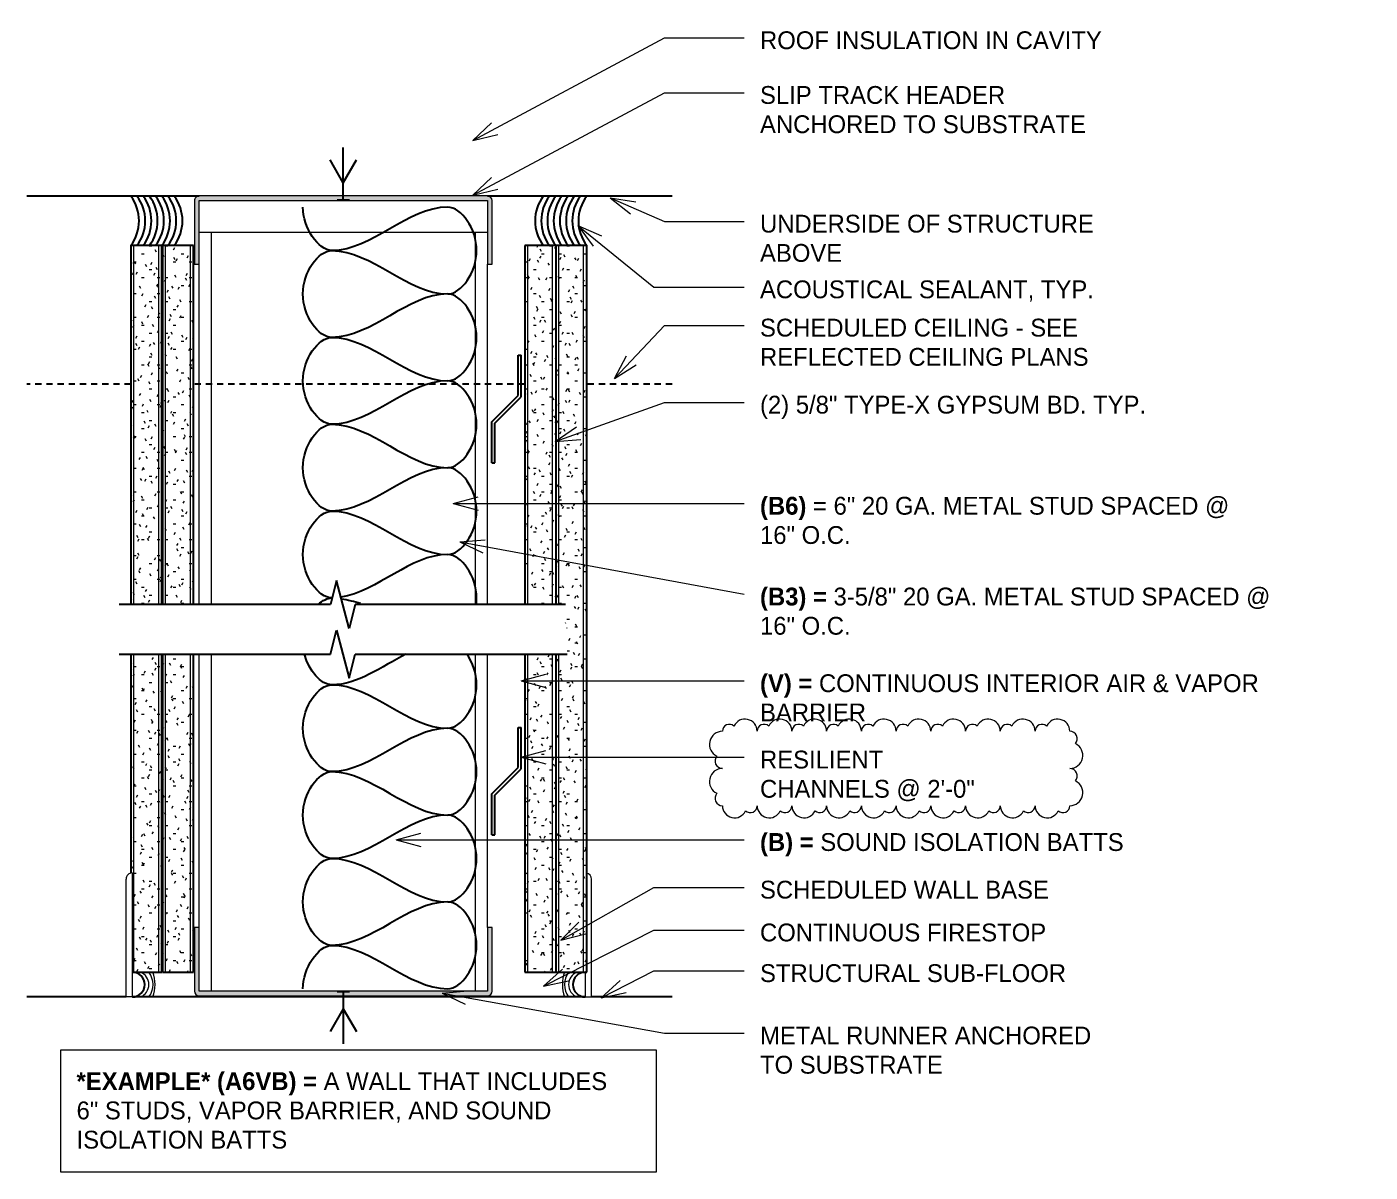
# Model space of a CAD drawing. Header units: inches. Extents: x 116 to 1055, y 81 to 606.
# Drawn here: x 142.67 to 169.73, y 85.44 to 108.52 of the extents above; entities that cross this region are included whole.
import ezdxf

# ---------------------------------------------------------------- set-up
doc = ezdxf.new("R2010")
doc.units = ezdxf.units.IN
doc.header["$MEASUREMENT"] = 0
doc.linetypes.add('Hidden 1_8_', pattern=[0.1875, 0.125, -0.0625])
for name, color, linetype, lineweight in [('A-DETL', 90, 'Continuous', 30), ('A-DETL-GENF', 92, 'Continuous', 30), ('A-DETL-HDLN', 90, 'Hidden 1_8_', 30), ('A-DETL-MEDM', 33, 'Continuous', 30), ('A-DETL-WIDE', 214, 'Continuous', 30), ('G-ANNO-REVC', 71, 'Continuous', 9), ('G-ANNO-TEXT', 231, 'Continuous', 9)]:
    doc.layers.add(name, color=color, linetype=linetype, lineweight=lineweight)
doc.styles.add('Century Gothic', font='GOTHIC.TTF', dxfattribs={"height": 0.359278})

# ---------------------------------------------------------------- blocks, each defined once
blk = doc.blocks.new('LGF - C Studs-Side1 - 6_ 2-1415923-TYPE B3_ B6 - V_B')
at = {"layer": 'A-DETL-GENF', "lineweight": 9}
for p, q in [((6.79, 5.813), (1.281, 5.813)), ((14.647, 5.813), (7.79, 5.813)), ((15.288, 0), (15.288, 5.813)), ((0, 5.563), (6.79, 5.563)), ((7.79, 5.563), (15.288, 5.563)), ((6.79, 0.25), (0, 0.25)), ((1.281, 0), (6.79, 0)), ((15.288, 0.25), (7.79, 0.25)), ((7.79, 0), (14.647, 0))]:
    blk.add_line(p, q, dxfattribs=at)
blk = doc.blocks.new('Caulking-Section - 1_2_-1415913-TYPE B3_ B6 - V_B')
at = {"layer": 'A-DETL-GENF', "lineweight": 9}
for centre, radius, start, end in [((0.125, 0.25), 0.271, 292.6199, 67.3801), ((0.063, 0.25), 0.417, 323.1301, 36.8699), ((-0.25, 0.25), 0.771, 341.0754, 18.9246)]:
    blk.add_arc(centre, radius, start, end, dxfattribs=at)
at = {"layer": 'A-DETL-MEDM'}
blk.add_arc((0.063, 0.25), 0.25, 270, 90, dxfattribs=at)
blk = doc.blocks.new('Caulking-Section - 1_2_-1412869-TYPE B3_ B6 - V_B')
at = {"layer": 'A-DETL-GENF', "lineweight": 9}
for centre, radius, start, end in [((0.125, -0.25), 0.271, 292.6199, 67.3801), ((0.063, -0.25), 0.417, 323.1301, 36.8699), ((-0.25, -0.25), 0.771, 341.0754, 18.9246)]:
    blk.add_arc(centre, radius, start, end, dxfattribs=at)
at = {"layer": 'A-DETL-MEDM'}
blk.add_arc((0.063, -0.25), 0.25, 270, 90, dxfattribs=at)
blk = doc.blocks.new('Gypsum Wallboard-Section2 - 5_8_ 2-1416614-TYPE B3_ B6 - V_B')
at = {"layer": 'A-DETL-GENF', "lineweight": 9}
h = blk.add_hatch(dxfattribs=at)
h.set_pattern_fill('FP_3', color=256, style=0, pattern_type=2)
h.set_pattern_definition([(270, (-41.814, 97.105), (0.16, -0.64), [0.053, -0.427, 0.053, -0.427, -2.56]), (270, (-41.814, 97.105), (0.16, -0.64), [-0.96, 0.053, -0.907, 0.053, -0.427, -1.12]), (270, (-41.814, 97.105), (0.16, -0.64), [-2.4, 0.053, -0.267, 0.053, -0.747]), (30, (-41.734, 96.865), (0.47425626, 0.45856406), [0.053, -0.427, 0.053, -0.427, -2.56]), (30, (-41.734, 96.865), (0.47425626, 0.45856406), [-0.96, 0.053, -0.907, 0.053, -0.427, -1.12]), (30, (-41.734, 96.865), (0.47425626, 0.45856406), [-2.4, 0.053, -0.267, 0.053, -0.747]), (150, (-41.414, 96.785), (-0.63425626, 0.18143594), [0.053, -0.427, 0.053, -0.427, -2.56]), (150, (-41.414, 96.785), (-0.63425626, 0.18143594), [-0.96, 0.053, -0.907, 0.053, -0.427, -1.12]), (150, (-41.414, 96.785), (-0.63425626, 0.18143594), [-2.4, 0.053, -0.267, 0.053, -0.747])])
h.paths.add_polyline_path([(0, -0.625), (6.407, -0.625), (6.407, 0), (1.996, 0), (2, -0.031), (0, -0.031)], flags=0)
h.paths.add_polyline_path([(7.407, -0.625), (14.639, -0.625), (14.639, 0), (7.407, 0), (7.407, -0.031)], flags=0)
for p, q in [((0, -0.062), (6.407, -0.062)), ((7.407, -0.062), (14.639, -0.062)), ((0, -0.563), (6.407, -0.563)), ((7.407, -0.563), (14.639, -0.563))]:
    blk.add_line(p, q, dxfattribs=at)
at = {"layer": 'A-DETL-MEDM'}
for p, q in [((6.407, 0), (1.996, 0)), ((14.639, 0), (7.407, 0)), ((14.639, -0.625), (14.639, 0)), ((0, -0.031), (0, -0.625)), ((0, -0.625), (6.407, -0.625)), ((7.407, -0.625), (14.639, -0.625))]:
    blk.add_line(p, q, dxfattribs=at)
blk = doc.blocks.new('Channel Studs-Section1 - 6_ 2-1415917-TYPE B3_ B6 - V_B')
at = {"layer": 'A-DETL-GENF'}
blk.add_hatch(color=256, dxfattribs=at).paths.add_polyline_path([(-0.772, 2.235), (-0.797, 2.232), (-0.819, 2.222), (-0.839, 2.207), (-0.854, 2.188), (-0.863, 2.165), (-0.866, 2.141), (-0.866, 0.86), (-0.772, 0.86), (-0.772, 2.141), (5.04, 2.141), (5.04, 0.86), (5.134, 0.86), (5.134, 2.141), (5.131, 2.165), (5.121, 2.188), (5.106, 2.207), (5.087, 2.222), (5.064, 2.232), (5.04, 2.235), (1.873, 2.235)], flags=0)
at = {"layer": 'A-DETL-GENF', "lineweight": 9}
for p, q in [((5.04, 2.235), (-0.772, 2.235)), ((-0.866, 2.141), (-0.866, 0.86)), ((-0.772, 0.86), (-0.772, 2.141)), ((-0.772, 2.141), (5.04, 2.141)), ((5.04, 2.141), (5.04, 0.86)), ((5.134, 0.86), (5.134, 2.141)), ((-0.866, 0.86), (-0.772, 0.86)), ((5.04, 0.86), (5.134, 0.86))]:
    blk.add_line(p, q, dxfattribs=at)
for centre, radius, start, end in [((-0.772, 2.141), 0.0937, 90, 180), ((5.04, 2.141), 0.0938, 0, 90)]:
    blk.add_arc(centre, radius, start, end, dxfattribs=at)
blk = doc.blocks.new('Channel Studs-Section1 - 6_ 2-1412888-TYPE B3_ B6 - V_B')
at = {"layer": 'A-DETL-GENF'}
blk.add_hatch(color=256, dxfattribs=at).paths.add_polyline_path([(5.134, -0.86), (5.04, -0.86), (5.04, -2.141), (-0.772, -2.141), (-0.772, -0.86), (-0.866, -0.86), (-0.866, -2.141), (-0.863, -2.165), (-0.854, -2.188), (-0.839, -2.207), (-0.819, -2.222), (-0.797, -2.232), (-0.772, -2.235), (5.04, -2.235), (5.064, -2.232), (5.087, -2.222), (5.106, -2.207), (5.121, -2.188), (5.131, -2.165), (5.134, -2.141)], flags=0)
at = {"layer": 'A-DETL-GENF', "lineweight": 9}
for p, q in [((-0.772, -0.86), (-0.866, -0.86)), ((-0.866, -0.86), (-0.866, -2.141)), ((-0.772, -2.141), (-0.772, -0.86)), ((5.134, -0.86), (5.04, -0.86)), ((5.04, -0.86), (5.04, -2.141)), ((5.134, -2.141), (5.134, -0.86)), ((5.04, -2.141), (-0.772, -2.141)), ((-0.772, -2.235), (5.04, -2.235))]:
    blk.add_line(p, q, dxfattribs=at)
for centre, start, end in [((-0.772, -2.141), 180, 270), ((5.04, -2.141), 270, 0)]:
    blk.add_arc(centre, 0.0938, start, end, dxfattribs=at)
blk = doc.blocks.new('Resilient Flat Base-Section - 2 1_2_-1412866-TYPE B3_ B6 - V_B')
at = {"layer": 'A-DETL-GENF', "lineweight": 9}
for p, q in [((-1.166, -2.266), (-1.166, 0.109)), ((-1.291, -1.766), (-1.291, -2.266)), ((-1.291, -2.266), (-1.166, -2.266))]:
    blk.add_line(p, q, dxfattribs=at)
blk.add_arc((-1.291, 0.109), 0.125, 360, 75, dxfattribs=at)
blk = doc.blocks.new('Resilient Flat Base-Section - 2 1_2_-1415914-TYPE B3_ B6 - V_B')
at = {"layer": 'A-DETL-GENF', "lineweight": 9}
for p, q in [((-1.291, -0.234), (-1.291, 2.266)), ((-1.291, 2.266), (-1.166, 2.266)), ((-1.166, 2.266), (-1.166, -0.109))]:
    blk.add_line(p, q, dxfattribs=at)
blk.add_arc((-1.291, -0.109), 0.125, 270, 0, dxfattribs=at)
blk = doc.blocks.new('Gypsum Wallboard-Section2 - 5_8_ 2-V1-TYPE B3_ B6 - V_B')
at = {"layer": 'A-DETL-GENF', "lineweight": 9}
h = blk.add_hatch(dxfattribs=at)
h.set_pattern_fill('FP_4', color=256, style=0, pattern_type=2)
h.set_pattern_definition([(270, (-41.814, 97.744), (0.16, -0.64), [0.053, -0.427, 0.053, -0.427, -2.56]), (270, (-41.814, 97.744), (0.16, -0.64), [-0.96, 0.053, -0.907, 0.053, -0.427, -1.12]), (270, (-41.814, 97.744), (0.16, -0.64), [-2.4, 0.053, -0.267, 0.053, -0.747]), (30, (-41.734, 97.504), (0.47425626, 0.45856406), [0.053, -0.427, 0.053, -0.427, -2.56]), (30, (-41.734, 97.504), (0.47425626, 0.45856406), [-0.96, 0.053, -0.907, 0.053, -0.427, -1.12]), (30, (-41.734, 97.504), (0.47425626, 0.45856406), [-2.4, 0.053, -0.267, 0.053, -0.747]), (150, (-41.414, 97.424), (-0.63425626, 0.18143594), [0.053, -0.427, 0.053, -0.427, -2.56]), (150, (-41.414, 97.424), (-0.63425626, 0.18143594), [-0.96, 0.053, -0.907, 0.053, -0.427, -1.12]), (150, (-41.414, 97.424), (-0.63425626, 0.18143594), [-2.4, 0.053, -0.267, 0.053, -0.747])])
h.paths.add_polyline_path([(0, -0.625), (6.407, -0.625), (6.407, 0), (0, 0)], flags=0)
h.paths.add_polyline_path([(7.407, 0), (7.407, -0.625), (14.639, -0.625), (14.639, 0), (10.606, 0)], flags=0)
for p, q in [((0, -0.062), (6.407, -0.062)), ((7.407, -0.062), (14.639, -0.062)), ((0, -0.563), (6.407, -0.563)), ((7.407, -0.563), (14.639, -0.563))]:
    blk.add_line(p, q, dxfattribs=at)
at = {"layer": 'A-DETL-MEDM'}
for p, q in [((6.407, 0), (0, 0)), ((0, 0), (0, -0.625)), ((14.639, 0), (7.407, 0)), ((14.639, -0.625), (14.639, 0)), ((0, -0.625), (6.407, -0.625)), ((7.407, -0.625), (14.639, -0.625))]:
    blk.add_line(p, q, dxfattribs=at)
blk = doc.blocks.new('Gypsum Wallboard-Section2 - 5_8_ 2-V2-TYPE B3_ B6 - V_B')
at = {"layer": 'A-DETL-GENF', "lineweight": 9}
h = blk.add_hatch(dxfattribs=at)
h.set_pattern_fill('FP_5', color=256, style=0, pattern_type=2)
h.set_pattern_definition([(270, (-41.814, 105.042), (0.16, -0.64), [0.053, -0.427, 0.053, -0.427, -2.56]), (270, (-41.814, 105.042), (0.16, -0.64), [-0.96, 0.053, -0.907, 0.053, -0.427, -1.12]), (270, (-41.814, 105.042), (0.16, -0.64), [-2.4, 0.053, -0.267, 0.053, -0.747]), (30, (-41.734, 104.802), (0.47425626, 0.45856406), [0.053, -0.427, 0.053, -0.427, -2.56]), (30, (-41.734, 104.802), (0.47425626, 0.45856406), [-0.96, 0.053, -0.907, 0.053, -0.427, -1.12]), (30, (-41.734, 104.802), (0.47425626, 0.45856406), [-2.4, 0.053, -0.267, 0.053, -0.747]), (150, (-41.414, 104.722), (-0.63425626, 0.18143594), [0.053, -0.427, 0.053, -0.427, -2.56]), (150, (-41.414, 104.722), (-0.63425626, 0.18143594), [-0.96, 0.053, -0.907, 0.053, -0.427, -1.12]), (150, (-41.414, 104.722), (-0.63425626, 0.18143594), [-2.4, 0.053, -0.267, 0.053, -0.747])])
h.paths.add_polyline_path([(0, -0.625), (6.407, -0.625), (6.407, 0), (0, 0)], flags=0)
h.paths.add_polyline_path([(7.407, 0), (7.407, -0.625), (14.639, -0.625), (14.639, 0), (10.606, 0)], flags=0)
for p, q in [((0, -0.062), (6.407, -0.062)), ((7.407, -0.062), (14.639, -0.062)), ((0, -0.563), (6.407, -0.563)), ((7.407, -0.563), (14.639, -0.563))]:
    blk.add_line(p, q, dxfattribs=at)
at = {"layer": 'A-DETL-MEDM'}
for p, q in [((6.407, 0), (0, 0)), ((0, 0), (0, -0.625)), ((14.639, 0), (7.407, 0)), ((14.639, -0.625), (14.639, 0))]:
    blk.add_line(p, q, dxfattribs=at)
blk = doc.blocks.new('Gypsum Wallboard-Section2 - 5_8_ 2-1416526-TYPE B3_ B6 - V_B')
at = {"layer": 'A-DETL-GENF', "lineweight": 9}
h = blk.add_hatch(dxfattribs=at)
h.set_pattern_fill('FP_6', color=256, style=0, pattern_type=2)
h.set_pattern_definition([(270, (-41.814, 106.292), (0.16, -0.64), [0.053, -0.427, 0.053, -0.427, -2.56]), (270, (-41.814, 106.292), (0.16, -0.64), [-0.96, 0.053, -0.907, 0.053, -0.427, -1.12]), (270, (-41.814, 106.292), (0.16, -0.64), [-2.4, 0.053, -0.267, 0.053, -0.747]), (30, (-41.734, 106.052), (0.47425626, 0.45856406), [0.053, -0.427, 0.053, -0.427, -2.56]), (30, (-41.734, 106.052), (0.47425626, 0.45856406), [-0.96, 0.053, -0.907, 0.053, -0.427, -1.12]), (30, (-41.734, 106.052), (0.47425626, 0.45856406), [-2.4, 0.053, -0.267, 0.053, -0.747]), (150, (-41.414, 105.972), (-0.63425626, 0.18143594), [0.053, -0.427, 0.053, -0.427, -2.56]), (150, (-41.414, 105.972), (-0.63425626, 0.18143594), [-0.96, 0.053, -0.907, 0.053, -0.427, -1.12]), (150, (-41.414, 105.972), (-0.63425626, 0.18143594), [-2.4, 0.053, -0.267, 0.053, -0.747])])
h.paths.add_polyline_path([(0, 0.394), (0, 0), (14.639, 0), (14.639, 0.625), (7.407, 0.625), (7.407, 0.425), (6.923, 0.425), (6.923, 0.394), (6.407, 0.394), (6.407, 0.625), (0, 0.625)], flags=0)
for p, q in [((0, 0.563), (6.407, 0.563)), ((7.407, 0.563), (14.639, 0.563)), ((0, 0.062), (14.639, 0.062))]:
    blk.add_line(p, q, dxfattribs=at)
at = {"layer": 'A-DETL-MEDM'}
for p, q in [((6.407, 0.625), (0, 0.625)), ((0, 0.625), (0, 0)), ((14.639, 0.625), (7.407, 0.625)), ((14.639, 0), (14.639, 0.625)), ((0, 0), (14.639, 0))]:
    blk.add_line(p, q, dxfattribs=at)
blk = doc.blocks.new('Break Line2 - Break Line 2-1415925-TYPE B3_ B6 - V_B')
at = {"layer": 'A-DETL-GENF'}
for p, q in [((-0.25, 0), (-0.125, 0.484)), ((-0.125, 0.484), (0.125, -0.484)), ((-4.51, 0), (-0.25, 0)), ((0.125, -0.484), (0.25, 0)), ((0.25, 0), (4.521, 0))]:
    blk.add_line(p, q, dxfattribs=at)
blk = doc.blocks.new('Break Line2 - Break Line 2-1415926-TYPE B3_ B6 - V_B')
at = {"layer": 'A-DETL-GENF'}
for p, q in [((-0.25, 0), (-0.125, 0.484)), ((-0.125, 0.484), (0.125, -0.484)), ((-4.49, 0), (-0.25, 0)), ((0.125, -0.484), (0.25, 0)), ((0.25, 0), (4.51, 0))]:
    blk.add_line(p, q, dxfattribs=at)
blk = doc.blocks.new('Family - ___-1984663-TYPE B3_ B6 - V_B')
at = {"layer": 'G-ANNO-REVC'}
for centre, radius, start, end in [((109.166, 94.325), 0.14, 48.1897, 180), ((109.481, 94.325), 0.245, 0, 154.7912), ((109.866, 94.325), 0.14, 48.1897, 180), ((110.181, 94.325), 0.245, 0, 154.7912), ((110.566, 94.325), 0.14, 48.1897, 180), ((110.881, 94.325), 0.245, 0, 154.7912), ((111.266, 94.325), 0.14, 48.1897, 180), ((111.581, 94.325), 0.245, 0, 154.7912), ((111.966, 94.325), 0.14, 48.1897, 180), ((112.281, 94.325), 0.245, 0, 154.7912), ((112.666, 94.325), 0.14, 48.1897, 180), ((112.981, 94.325), 0.245, 0, 154.7912), ((113.366, 94.325), 0.14, 48.1897, 180), ((113.681, 94.325), 0.245, 0, 154.7912), ((114.066, 94.325), 0.14, 48.1897, 180), ((114.381, 94.325), 0.245, 0, 154.7912), ((114.766, 94.325), 0.14, 48.1897, 180), ((115.081, 94.325), 0.245, 0, 154.7912), ((115.466, 94.325), 0.14, 48.1897, 180), ((115.781, 94.325), 0.245, 0, 154.7912), ((109.026, 94.062), 0.263, 90, 244.7912), ((116.026, 94.175), 0.15, 318.1897, 90), ((116.026, 93.837), 0.263, 270, 64.7912), ((109.026, 93.725), 0.15, 138.1897, 270), ((109.026, 93.312), 0.263, 90, 244.7912), ((116.026, 93.425), 0.15, 318.1897, 90), ((116.026, 93.087), 0.263, 270, 64.7912), ((109.026, 92.975), 0.15, 138.1897, 270), ((109.271, 92.825), 0.245, 180, 334.7912), ((109.586, 92.825), 0.14, 228.1897, 0), ((109.971, 92.825), 0.245, 180, 334.7912), ((110.286, 92.825), 0.14, 228.1897, 0), ((110.671, 92.825), 0.245, 180, 334.7912), ((110.986, 92.825), 0.14, 228.1897, 0), ((111.371, 92.825), 0.245, 180, 334.7912), ((111.686, 92.825), 0.14, 228.1897, 0), ((112.071, 92.825), 0.245, 180, 334.7912), ((112.386, 92.825), 0.14, 228.1897, 0), ((112.771, 92.825), 0.245, 180, 334.7912), ((113.086, 92.825), 0.14, 228.1897, 0), ((113.471, 92.825), 0.245, 180, 334.7912), ((113.786, 92.825), 0.14, 228.1897, 0), ((114.171, 92.825), 0.245, 180, 334.7912), ((114.486, 92.825), 0.14, 228.1897, 0), ((114.871, 92.825), 0.245, 180, 334.7912), ((115.186, 92.825), 0.14, 228.1897, 0), ((115.571, 92.825), 0.245, 180, 334.7912), ((115.886, 92.825), 0.14, 228.1897, 0)]:
    blk.add_arc(centre, radius, start, end, dxfattribs=at)

msp = doc.modelspace()

# ---------------------------------------------------------------- linework, layer by layer
at = {"layer": 'A-DETL'}
for p, q in [((149.0431, 105.37883), (148.77817, 105.83771)), ((149.0431, 105.03168), (149.0431, 106.08727)), ((149.0431, 105.37883), (149.30804, 105.83771)), ((148.9181, 105.03168), (149.1681, 105.03168)), ((148.9181, 89.08116), (149.1681, 89.08116)), ((149.0431, 89.08116), (149.0431, 88.02557)), ((149.0431, 88.73401), (148.77817, 88.27513)), ((149.0431, 88.73401), (149.30804, 88.27513))]:
    msp.add_line(p, q, dxfattribs=at)
for centre, start, end in [((144.09519, 104.61035), 323.130102, 36.869898), ((144.22019, 104.61035), 323.130102, 36.869898), ((144.34519, 104.61035), 323.130102, 36.869898), ((144.47019, 104.61035), 323.130102, 36.869898), ((144.59519, 104.61035), 323.130102, 36.869898), ((144.72019, 104.61035), 323.130102, 36.869898), ((144.84519, 104.61035), 323.130102, 36.869898), ((144.97019, 104.61035), 323.130102, 36.869898), ((153.74102, 104.61035), 143.130102, 216.869898), ((153.86602, 104.61035), 143.130102, 216.869898), ((153.99102, 104.61035), 143.130102, 216.869898), ((154.11602, 104.61035), 143.130102, 216.869898), ((154.24102, 104.61035), 143.130102, 216.869898), ((154.36602, 104.61035), 143.130102, 216.869898), ((154.49102, 104.61035), 143.130102, 216.869898), ((154.61602, 104.61035), 143.130102, 216.869898)]:
    msp.add_arc(centre, 0.83333, start, end, dxfattribs=at)
for points in [[(148.81472, 104.01094), (148.53974, 104.01094), (148.23139, 104.47346), (148.23139, 104.88594)], [(151.14805, 104.88594), (150.34634, 104.88594), (149.61644, 104.01094), (148.81472, 104.01094)], [(151.14805, 103.13594), (151.42304, 103.13594), (152.03974, 104.01094), (151.42304, 104.88594), (151.14805, 104.88594)], [(148.81472, 102.26094), (148.53974, 102.26094), (147.92304, 103.13594), (148.53974, 104.01094), (148.81472, 104.01094)], [(148.81472, 104.01094), (149.61644, 104.01094), (150.34634, 103.13594), (151.14805, 103.13594)], [(151.14805, 103.13594), (150.34634, 103.13594), (149.61644, 102.26094), (148.81472, 102.26094)], [(151.14805, 101.38594), (151.42304, 101.38594), (152.03974, 102.26094), (151.42304, 103.13594), (151.14805, 103.13594)], [(148.81472, 100.51094), (148.53974, 100.51094), (147.92304, 101.38594), (148.53974, 102.26094), (148.81472, 102.26094)], [(148.81472, 102.26094), (149.61644, 102.26094), (150.34634, 101.38594), (151.14805, 101.38594)], [(151.14805, 101.38594), (150.34634, 101.38594), (149.61644, 100.51094), (148.81472, 100.51094)], [(151.14805, 99.63594), (151.42304, 99.63594), (152.03974, 100.51094), (151.42304, 101.38594), (151.14805, 101.38594)], [(148.81472, 98.76094), (148.53974, 98.76094), (147.92304, 99.63594), (148.53974, 100.51094), (148.81472, 100.51094)], [(148.81472, 100.51094), (149.61644, 100.51094), (150.34634, 99.63594), (151.14805, 99.63594)], [(151.14805, 99.63594), (150.34634, 99.63594), (149.61644, 98.76094), (148.81472, 98.76094)], [(151.14805, 97.88594), (151.42304, 97.88594), (152.03974, 98.76094), (151.42304, 99.63594), (151.14805, 99.63594)], [(148.81472, 97.01094), (148.53974, 97.01094), (147.92304, 97.88594), (148.53974, 98.76094), (148.81472, 98.76094)], [(148.81472, 98.76094), (149.61644, 98.76094), (150.34634, 97.88594), (151.14805, 97.88594)], [(151.14805, 97.88594), (150.40696, 97.88594), (149.72722, 97.13825), (148.99541, 97.02519)], [(148.54036, 96.88045), (148.62702, 96.96199), (148.72274, 97.01094), (148.81472, 97.01094)], [(148.81925, 97.01095), (148.81774, 97.01094), (148.81623, 97.01094), (148.81472, 97.01094)], [(148.81472, 97.01094), (148.81615, 97.01094), (148.81757, 97.01094), (148.819, 97.01093)], [(149.00624, 96.99497), (149.13589, 96.97382), (149.2647, 96.94236), (149.39289, 96.90326)], [(148.81472, 95.26094), (148.59476, 95.26094), (148.35346, 95.54086), (148.26569, 95.87679)], [(150.30652, 95.87901), (149.81353, 95.62085), (149.3289, 95.26094), (148.81472, 95.26094)], [(148.81472, 93.51094), (148.53974, 93.51094), (147.92304, 94.38594), (148.53974, 95.26094), (148.81472, 95.26094)], [(148.81472, 95.26094), (149.61644, 95.26094), (150.34634, 94.38594), (151.14805, 94.38594)], [(151.14805, 94.38594), (150.34634, 94.38594), (149.61644, 93.51094), (148.81472, 93.51094)], [(151.14805, 92.63594), (151.42304, 92.63594), (152.03974, 93.51094), (151.42304, 94.38594), (151.14805, 94.38594)], [(148.81472, 91.76094), (148.53974, 91.76094), (147.92304, 92.63594), (148.53974, 93.51094), (148.81472, 93.51094)], [(148.81472, 93.51094), (149.61644, 93.51094), (150.34634, 92.63594), (151.14805, 92.63594)], [(151.14805, 92.63594), (150.34634, 92.63594), (149.61644, 91.76094), (148.81472, 91.76094)], [(151.14805, 90.88594), (151.42304, 90.88594), (152.03974, 91.76094), (151.42304, 92.63594), (151.14805, 92.63594)], [(148.81472, 90.01094), (148.53974, 90.01094), (147.92304, 90.88594), (148.53974, 91.76094), (148.81472, 91.76094)], [(148.81472, 91.76094), (149.61644, 91.76094), (150.34634, 90.88594), (151.14805, 90.88594)], [(151.14805, 90.88594), (150.34634, 90.88594), (149.61644, 90.01094), (148.81472, 90.01094)], [(151.14805, 89.13594), (151.42304, 89.13594), (152.03974, 90.01094), (151.42304, 90.88594), (151.14805, 90.88594)], [(148.23139, 89.13594), (148.23139, 89.54842), (148.53974, 90.01094), (148.81472, 90.01094)], [(148.81472, 90.01094), (149.61644, 90.01094), (150.34634, 89.13594), (151.14805, 89.13594)]]:
    msp.add_open_spline(points, degree=3, dxfattribs=at)
for points, knots in [([(151.72206, 96.87704), (151.72816, 96.92136), (151.76295, 97.40365), (151.42304, 97.88594), (151.14805, 97.88594)], [1.26943623, 1.26943623, 1.26943623, 1.26943623, 1.41421356, 2.82842712, 2.82842712, 2.82842712, 2.82842712]), ([(151.14805, 94.38594), (151.42304, 94.38594), (151.89092, 95.04978), (151.64885, 95.71363), (151.53111, 95.87939)], [0, 0, 0, 0, 1.41421356, 2.14587805, 2.14587805, 2.14587805, 2.14587805])]:
    msp.add_open_spline(points, degree=3, knots=knots, dxfattribs=at)
at = {"layer": 'A-DETL-HDLN'}
for p, q in [((144.76185, 101.31634), (142.6681, 101.31634)), ((145.40102, 101.31634), (145.38685, 101.31634)), ((152.69935, 101.31634), (146.02602, 101.31634)), ((155.6681, 101.31634), (153.94935, 101.31634))]:
    msp.add_line(p, q, dxfattribs=at)
at = {"layer": 'A-DETL-MEDM'}
for p, q in [((152.56556, 101.09255), (152.56556, 101.90106)), ((152.56556, 101.90106), (152.62806, 101.90106)), ((152.62806, 101.06666), (152.62806, 101.90106)), ((152.03523, 100.56222), (152.56556, 101.09255)), ((152.09773, 100.53633), (152.62806, 101.06666)), ((152.03523, 99.73527), (152.03523, 100.56222)), ((152.09773, 99.73527), (152.09773, 100.53633)), ((152.03523, 99.73527), (152.09773, 99.73527)), ((152.56556, 93.59255), (152.56556, 94.40106)), ((152.56556, 94.40106), (152.62806, 94.40106)), ((152.62806, 93.56666), (152.62806, 94.40106)), ((152.03523, 93.06222), (152.56556, 93.59255)), ((152.09773, 93.03633), (152.62806, 93.56666)), ((152.03523, 92.23527), (152.03523, 93.06222)), ((152.09773, 92.23527), (152.09773, 93.03633)), ((152.03523, 92.23527), (152.09773, 92.23527))]:
    msp.add_line(p, q, dxfattribs=at)
at = {"layer": 'A-DETL-WIDE'}
for p, q in [((146.13685, 105.11035), (142.6681, 105.11035)), ((155.6681, 105.11035), (151.94935, 105.11035)), ((144.6681, 88.97094), (142.6681, 88.97094)), ((153.9181, 88.97094), (144.7931, 88.97094)), ((155.6681, 88.97094), (154.0431, 88.97094))]:
    msp.add_line(p, q, dxfattribs=at)
at = {"layer": 'G-ANNO-TEXT', "color": 137}
for p, q in [((151.65226, 106.23059), (155.51965, 108.29515)), ((155.51965, 108.29515), (157.12106, 108.29515)), ((151.65226, 105.12772), (155.51965, 107.19228)), ((155.51965, 107.19228), (157.12106, 107.19228)), ((151.65226, 106.23059), (152.03025, 106.58425)), ((151.65226, 106.23059), (152.15644, 106.34787)), ((151.65226, 105.12772), (152.03025, 105.48138)), ((151.65226, 105.12772), (152.15644, 105.245)), ((154.42333, 105.07052), (154.93559, 104.9961)), ((154.42333, 105.07052), (154.82976, 104.74994)), ((154.42333, 105.07052), (155.51965, 104.59915)), ((153.77284, 104.51935), (154.24529, 104.30784)), ((153.77284, 104.51935), (154.07624, 104.09995)), ((153.77284, 104.51935), (155.30233, 103.27559)), ((155.51965, 104.59915), (157.12106, 104.59915)), ((155.30233, 103.27559), (157.12106, 103.27559)), ((154.50742, 101.43497), (155.51965, 102.50425)), ((155.51965, 102.50425), (157.12106, 102.50425)), ((154.50742, 101.43497), (154.75386, 101.89018)), ((154.50742, 101.43497), (154.94845, 101.70597)), ((153.31525, 100.16218), (155.51965, 100.95163)), ((155.51965, 100.95163), (157.12106, 100.95163)), ((153.31525, 100.16218), (153.74081, 100.45689)), ((153.31525, 100.16218), (153.83115, 100.20463)), ((151.25933, 98.91458), (151.75933, 99.04856)), ((151.25933, 98.91458), (151.75933, 98.78061)), ((151.25933, 98.91458), (157.12106, 98.91458)), ((151.38935, 98.14305), (151.90536, 98.18407)), ((151.38935, 98.14305), (151.85674, 97.92057)), ((151.38935, 98.14305), (157.12106, 97.08539)), ((152.62596, 95.33891), (153.12596, 95.47288)), ((152.62596, 95.33891), (153.12596, 95.20494)), ((152.62596, 95.33891), (157.12106, 95.33891)), ((152.62596, 93.80043), (153.12596, 93.93441)), ((152.62596, 93.80043), (153.12596, 93.66646)), ((152.62596, 93.80043), (157.12106, 93.80043)), ((150.10988, 92.13841), (150.60988, 92.27238)), ((150.10988, 92.13841), (150.60988, 92.00443)), ((150.10988, 92.13841), (157.12106, 92.13841)), ((153.4242, 90.113), (155.30233, 91.17884)), ((155.30233, 91.17884), (157.12106, 91.17884)), ((153.4242, 90.113), (153.79293, 90.4763)), ((153.07786, 89.18642), (155.30233, 90.31628)), ((153.4242, 90.113), (153.92518, 90.24326)), ((155.30233, 90.31628), (157.12106, 90.31628)), ((153.07786, 89.18642), (153.46298, 89.5323)), ((154.23796, 88.95312), (155.30233, 89.49669)), ((155.30233, 89.49669), (157.12106, 89.49669)), ((151.03401, 89.04896), (151.54985, 89.09209)), ((153.07786, 89.18642), (153.58432, 89.2934)), ((154.23796, 88.95312), (154.62232, 89.29985)), ((154.23796, 88.95312), (154.74419, 89.06122)), ((151.03401, 89.04896), (151.50231, 88.8284)), ((151.03401, 89.04896), (155.51965, 88.24028)), ((155.51965, 88.24028), (157.12106, 88.24028))]:
    msp.add_line(p, q, dxfattribs=at)
at = {"layer": 'G-ANNO-TEXT', "color": 145, "flags": 128}
msp.add_lwpolyline([(143.34945, 87.90232), (155.34754, 87.90232), (155.34754, 85.44089), (143.34945, 85.44089)], close=True, dxfattribs=at)

# ---------------------------------------------------------------- block references
at = {"layer": 'A-DETL-GENF'}
for name, p, rotation in [('Channel Studs-Section1 - 6_ 2-1412888-TYPE B3_ B6 - V_B', (151.17687, 102.8755), 180), ('LGF - C Studs-Side1 - 6_ 2-1415923-TYPE B3_ B6 - V_B', (151.94935, 89.08813), 89.99999999999993), ('Gypsum Wallboard-Section2 - 5_8_ 2-1416614-TYPE B3_ B6 - V_B', (144.76185, 89.47094), 90.00000000000007), ('Gypsum Wallboard-Section2 - 5_8_ 2-V1-TYPE B3_ B6 - V_B', (145.40102, 89.47094), 90.00000000000007), ('Gypsum Wallboard-Section2 - 5_8_ 2-V2-TYPE B3_ B6 - V_B', (152.69935, 89.47094), 90.00000000000007), ('Gypsum Wallboard-Section2 - 5_8_ 2-1416526-TYPE B3_ B6 - V_B', (153.94935, 89.47094), 89.99999999999993), ('Break Line2 - Break Line 2-1415926-TYPE B3_ B6 - V_B', (149.03463, 96.87763), 180), ('Resilient Flat Base-Section - 2 1_2_-1415914-TYPE B3_ B6 - V_B', (143.50179, 91.23704), 180), ('Channel Studs-Section1 - 6_ 2-1415917-TYPE B3_ B6 - V_B', (151.17687, 91.22923), 180), ('Caulking-Section - 1_2_-1415913-TYPE B3_ B6 - V_B', (153.9809, 89.47094), 180)]:
    msp.add_blockref(name, p, dxfattribs=dict(at, rotation=rotation))
for name, p in [('Break Line2 - Break Line 2-1415925-TYPE B3_ B6 - V_B', (149.03463, 95.87763)), ('Resilient Flat Base-Section - 2 1_2_-1412866-TYPE B3_ B6 - V_B', (155.20941, 91.23704)), ('Caulking-Section - 1_2_-1412869-TYPE B3_ B6 - V_B', (144.73031, 89.47094))]:
    msp.add_blockref(name, p, dxfattribs=at)

# ---------------------------------------------------------------- texts
at = {"layer": 'G-ANNO-TEXT', "color": 137, "attachment_point": 1, "line_spacing_factor": 0.984117, "style": 'Century Gothic', "bg_fill": 3, "box_fill_scale": 1.25, "bg_fill_color": 0, "bg_fill_transparency": 0}
for s, insert, char_height, width in [('ROOF INSULATION IN CAVITY', (157.44106, 108.42883), 0.359278, 8.118), ('SLIP TRACK HEADER\\PANCHORED TO SUBSTRATE', (157.44106, 107.32596), 0.359278, 7.3845), ('UNDERSIDE OF STRUCTURE\\PABOVE', (157.44106, 104.73283), 0.359278, 7.3125), ('ACOUSTICAL SEALANT, TYP.', (157.44106, 103.40927), 0.359278, 7.731), ('SCHEDULED CEILING - SEE\\PREFLECTED CEILING PLANS', (157.44106, 102.63794), 0.359278, 7.461), ('(2) 5/8" TYPE-X GYPSUM BD. TYP.', (157.44106, 101.08531), 0.359278, 8.937), ('\\fCentury Gothic|b1|i0|c0|p34|;(B6)\\fCentury Gothic|b0|i0|c0|p34|; = 6" 20 GA. METAL STUD SPACED @\\P16" O.C.', (157.44106, 99.04827), 0.359278, 11.088), ('\\fCentury Gothic|b1|i0|c0|p34|;(B3) =\\fCentury Gothic|b0|i0|c0|p34|; 3-5/8" 20 GA. METAL STUD SPACED @\\P16" O.C.', (157.44106, 97.21907), 0.35927795, 12.204), ('\\fCentury Gothic|b1|i0|c0|p34|;(V) = \\fCentury Gothic|b0|i0|c0|p34|;CONTINUOUS INTERIOR AIR & VAPOR\\PBARRIER\\P', (157.44106, 95.47259), 0.359278, 12.0285), ('RESILIENT\\PCHANNELS @ 2\'-0"', (157.44106, 93.93412), 0.359278, 5.0625), ('\\fCentury Gothic|b1|i0|c0|p34|;(B) = \\fCentury Gothic|b0|i0|c0|p34|;SOUND ISOLATION BATTS', (157.44106, 92.27209), 0.359278, 8.4555), ('SCHEDULED WALL BASE', (157.44106, 91.31252), 0.359278, 6.5925), ('CONTINUOUS FIRESTOP\\P', (157.44106, 90.44997), 0.359278, 6.5025), ('STRUCTURAL SUB-FLOOR', (157.44106, 89.63037), 0.359278, 6.786), ('METAL RUNNER ANCHORED\\PTO SUBSTRATE', (157.44106, 88.37396), 0.359278, 7.8255)]:
    msp.add_mtext(s, dxfattribs=dict(at, insert=insert, char_height=char_height, width=width))
at = {"layer": 'G-ANNO-TEXT', "color": 145, "insert": (143.66945, 87.4535), "char_height": 0.35927795, "width": 12.5685, "attachment_point": 1, "line_spacing_factor": 0.984117, "style": 'Century Gothic'}
msp.add_mtext('\\fCentury Gothic|b1|i0|c0|p34|;*EXAMPLE* (A6VB) = \\fCentury Gothic|b0|i0|c0|p34|;A WALL THAT INCLUDES\\P6" STUDS, VAPOR BARRIER, AND SOUND\\PISOLATION BATTS', dxfattribs=at)

# ---------------------------------------------------------------- next in the draw order: block references
at = {"layer": 'G-ANNO-REVC'}
msp.add_blockref('Family - ___-1984663-TYPE B3_ B6 - V_B', (47.65723, 0), dxfattribs=at)

doc.saveas('drawing.dxf')
